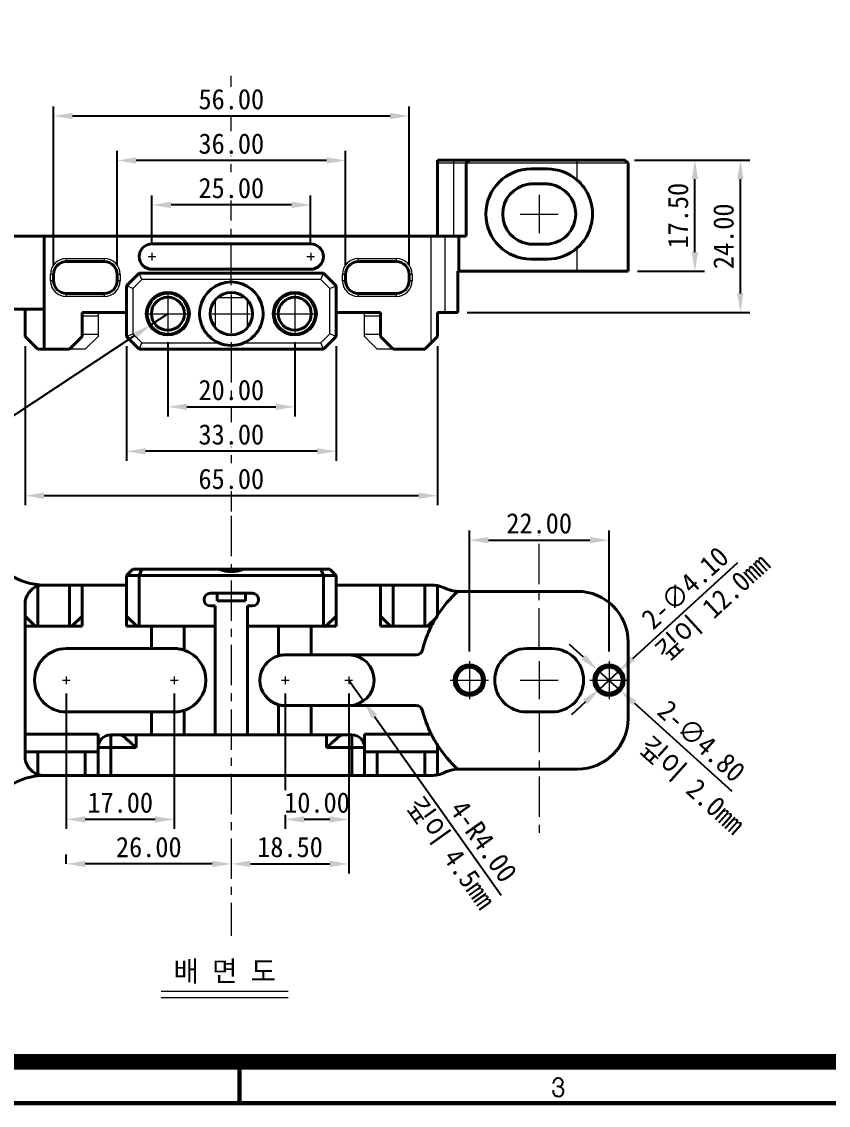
# Model space of a CAD drawing. Header units: millimetres. Extents: x 20 to 594, y 20 to 419.
# Drawn here: x 180.2 to 307.3, y 19.6 to 190.3 of the extents above; entities that cross this region are included whole.
import ezdxf

# ---------------------------------------------------------------- set-up
doc = ezdxf.new("R2010")
doc.units = ezdxf.units.MM
doc.linetypes.add('CENTERX2', pattern=[20.32, 12.7, -2.54, 2.54, -2.54])
doc.layers.get('0').update_dxf_attribs({"color": 6})
for name, color, linetype, lineweight in [('CENTER', 1, 'CENTERX2', 9), ('DIM', 2, 'Continuous', 9), ('OUTLINE', 3, 'Continuous', 40), ('숨은선', 253, 'Continuous', 20)]:
    doc.layers.add(name, color=color, linetype=linetype, lineweight=lineweight)
doc.styles.get("Standard").update_dxf_attribs({"font": '', "height": 3.2})
doc.styles.get('Standard').set_extended_font_data('GulimChe')
doc.dimstyles.new('척도 1배 - (x.xx)', dxfattribs={"dimtxt": 3.2, "dimasz": 3, "dimexe": 1.5, "dimexo": 1.5, "dimgap": 1, "dimtad": 1, "dimzin": 0, "dimdsep": 46, "dimtxsty": 'Standard', "dimcen": 0, "dimclrd": 2, "dimclre": 2, "dimclrt": 2, "dimadec": 0, "dimazin": 0, "dimtfac": 0.75, "dimtmove": 0, "dimatfit": 0, "dimfxl": 1, "dimtfill": 1, "dimtolj": 1, "dimtzin": 0, "dimarcsym": 0})

# ---------------------------------------------------------------- blocks, each defined once
blk = doc.blocks.new('A-2_규격도면_동인광학')
for p, q in [((243.95, 3.1), (243.95, 3.23)), ((244.86, 2.59), (244.47, 2.59)), ((244.86, 2.59), (244.87, 2.59))]:
    blk.add_line(p, q)
for points, const_width in [([(0, 0), (0, 398.86), (574, 398.86), (574, 0)], 0.7), ([(21.5, 6.5), (21.5, 392.36), (567.5, 392.36), (567.5, 6.5)], 2.5)]:
    blk.add_lwpolyline(points, close=True, dxfattribs=dict(const_width=const_width))
at = {"const_width": 0.7}
blk.add_lwpolyline([(194.5, 0), (194.5, 7.17)], dxfattribs=at)
for centre, radius, start, end in [((244.63, 3.23), 0.682, 98.2529, 180), ((244.68, 2.89), 1.03, 75.0181, 98.2529), ((244.77, 3.23), 0.675, 44.0835, 75.0181), ((244.8, 3.26), 0.63, 348.3143, 44.0835), ((244.81, 1.86), 0.927, 169.7156, 200.2921), ((244.76, 3.22), 0.644, 278.5791, 307.7909), ((244.84, 1.91), 0.674, 69.434, 87.2286), ((244.82, 1.88), 0.712, 352.9335, 69.434), ((244.72, 3.28), 0.714, 307.7909, 348.3143), ((244.64, 1.9), 0.896, 309.2304, 352.9335), ((244.55, 1.76), 0.649, 200.2921, 239.5601), ((244.78, 2.16), 1.1, 239.5601, 270.0539), ((244.78, 1.73), 0.675, 270.0539, 309.2304)]:
    blk.add_arc(centre, radius, start, end)
blk = doc.blocks.new('*D326')
at = {"layer": 'Defpoints', "color": 0, "ltscale": 0.5, "transparency": 16777216}
for p in [(203.2, 141.34), (223.2, 141.34), (223.2, 129.67)]:
    blk.add_point(p, dxfattribs=at)
at = {"layer": 'DIM', "color": 2, "lineweight": -2, "ltscale": 0.5, "transparency": 16777216}
for p, q in [((203.2, 139.84), (203.2, 128.17)), ((223.2, 139.84), (223.2, 128.17)), ((206.2, 129.67), (220.2, 129.67))]:
    blk.add_line(p, q, dxfattribs=at)
at = {"layer": 'DIM', "color": 2, "ltscale": 0.5, "transparency": 16777216}
for points in [[(206.2, 130.17), (206.2, 129.17), (203.2, 129.67)], [(220.2, 130.17), (220.2, 129.17), (223.2, 129.67)]]:
    blk.add_solid(points, dxfattribs=at)
at = {"layer": 'DIM', "color": 2, "ltscale": 0.5, "transparency": 16777216, "insert": (213.2, 132.31), "char_height": 3.2, "attachment_point": 5, "bg_fill": 3, "box_fill_scale": 1.1, "bg_fill_color": 256, "bg_fill_true_color": 13158600, "bg_fill_transparency": 0}
blk.add_mtext('\\A1;20.00', dxfattribs=at)
blk = doc.blocks.new('*D327')
at = {"layer": 'Defpoints', "color": 0, "ltscale": 0.5, "transparency": 16777216}
for p in [(196.7, 140.74), (229.7, 140.74), (196.7, 122.67)]:
    blk.add_point(p, dxfattribs=at)
at = {"layer": 'DIM', "color": 2, "lineweight": -2, "ltscale": 0.5, "transparency": 16777216}
for p, q in [((196.7, 139.24), (196.7, 121.17)), ((229.7, 139.24), (229.7, 121.17)), ((226.7, 122.67), (199.7, 122.67))]:
    blk.add_line(p, q, dxfattribs=at)
at = {"layer": 'DIM', "color": 2, "ltscale": 0.5, "transparency": 16777216}
for points in [[(199.7, 123.17), (199.7, 122.17), (196.7, 122.67)], [(226.7, 123.17), (226.7, 122.17), (229.7, 122.67)]]:
    blk.add_solid(points, dxfattribs=at)
at = {"layer": 'DIM', "color": 2, "ltscale": 0.5, "transparency": 16777216, "insert": (213.2, 125.31), "char_height": 3.2, "attachment_point": 5, "bg_fill": 3, "box_fill_scale": 1.1, "bg_fill_color": 256, "bg_fill_true_color": 13158600, "bg_fill_transparency": 0}
blk.add_mtext('\\A1;33.00', dxfattribs=at)
blk = doc.blocks.new('*D328')
at = {"layer": 'Defpoints', "color": 0, "ltscale": 0.5, "transparency": 16777216}
for p in [(180.7, 140.74), (245.7, 140.74), (180.7, 115.67)]:
    blk.add_point(p, dxfattribs=at)
at = {"layer": 'DIM', "color": 2, "lineweight": -2, "ltscale": 0.5, "transparency": 16777216}
for p, q in [((180.7, 139.24), (180.7, 114.17)), ((245.7, 139.24), (245.7, 114.17)), ((242.7, 115.67), (183.7, 115.67))]:
    blk.add_line(p, q, dxfattribs=at)
at = {"layer": 'DIM', "color": 2, "ltscale": 0.5, "transparency": 16777216}
for points in [[(183.7, 116.17), (183.7, 115.17), (180.7, 115.67)], [(242.7, 116.17), (242.7, 115.17), (245.7, 115.67)]]:
    blk.add_solid(points, dxfattribs=at)
at = {"layer": 'DIM', "color": 2, "ltscale": 0.5, "transparency": 16777216, "insert": (213.2, 118.31), "char_height": 3.2, "attachment_point": 5, "bg_fill": 3, "box_fill_scale": 1.1, "bg_fill_color": 256, "bg_fill_true_color": 13158600, "bg_fill_transparency": 0}
blk.add_mtext('\\A1;65.00', dxfattribs=at)
blk = doc.blocks.new('*D335')
at = {"layer": 'Defpoints', "color": 0, "ltscale": 0.5, "transparency": 16777216}
for p in [(200.7, 161.48), (200.7, 153.94), (225.7, 153.94)]:
    blk.add_point(p, dxfattribs=at)
at = {"layer": 'DIM', "color": 2, "lineweight": -2, "ltscale": 0.5, "transparency": 16777216}
for p, q in [((200.7, 155.44), (200.7, 162.98)), ((225.7, 155.44), (225.7, 162.98)), ((222.7, 161.48), (203.7, 161.48))]:
    blk.add_line(p, q, dxfattribs=at)
at = {"layer": 'DIM', "color": 2, "ltscale": 0.5, "transparency": 16777216}
for points in [[(203.7, 161.98), (203.7, 160.98), (200.7, 161.48)], [(222.7, 161.98), (222.7, 160.98), (225.7, 161.48)]]:
    blk.add_solid(points, dxfattribs=at)
at = {"layer": 'DIM', "color": 2, "ltscale": 0.5, "transparency": 16777216, "insert": (213.2, 164.12), "char_height": 3.2, "attachment_point": 5, "bg_fill": 3, "box_fill_scale": 1.1, "bg_fill_color": 256, "bg_fill_true_color": 13158600, "bg_fill_transparency": 0}
blk.add_mtext('\\A1;25.00', dxfattribs=at)
blk = doc.blocks.new('*D336')
at = {"layer": 'Defpoints', "color": 0, "ltscale": 0.5, "transparency": 16777216}
for p in [(185.2, 175.48), (185.2, 150.54), (241.2, 150.54)]:
    blk.add_point(p, dxfattribs=at)
at = {"layer": 'DIM', "color": 2, "lineweight": -2, "ltscale": 0.5, "transparency": 16777216}
for p, q in [((185.2, 152.04), (185.2, 176.98)), ((241.2, 152.04), (241.2, 176.98)), ((238.2, 175.48), (188.2, 175.48))]:
    blk.add_line(p, q, dxfattribs=at)
at = {"layer": 'DIM', "color": 2, "ltscale": 0.5, "transparency": 16777216}
for points in [[(188.2, 175.98), (188.2, 174.98), (185.2, 175.48)], [(238.2, 175.98), (238.2, 174.98), (241.2, 175.48)]]:
    blk.add_solid(points, dxfattribs=at)
at = {"layer": 'DIM', "color": 2, "ltscale": 0.5, "transparency": 16777216, "insert": (213.2, 178.12), "char_height": 3.2, "attachment_point": 5, "bg_fill": 3, "box_fill_scale": 1.1, "bg_fill_color": 256, "bg_fill_true_color": 13158600, "bg_fill_transparency": 0}
blk.add_mtext('\\A1;56.00', dxfattribs=at)
blk = doc.blocks.new('*D337')
at = {"layer": 'Defpoints', "color": 0, "ltscale": 0.5, "transparency": 16777216}
for p in [(195.2, 168.48), (195.2, 150.54), (231.2, 150.54)]:
    blk.add_point(p, dxfattribs=at)
at = {"layer": 'DIM', "color": 2, "lineweight": -2, "ltscale": 0.5, "transparency": 16777216}
for p, q in [((195.2, 152.04), (195.2, 169.98)), ((231.2, 152.04), (231.2, 169.98)), ((228.2, 168.48), (198.2, 168.48))]:
    blk.add_line(p, q, dxfattribs=at)
at = {"layer": 'DIM', "color": 2, "ltscale": 0.5, "transparency": 16777216}
for points in [[(198.2, 168.98), (198.2, 167.98), (195.2, 168.48)], [(228.2, 168.98), (228.2, 167.98), (231.2, 168.48)]]:
    blk.add_solid(points, dxfattribs=at)
at = {"layer": 'DIM', "color": 2, "ltscale": 0.5, "transparency": 16777216, "insert": (213.2, 171.12), "char_height": 3.2, "attachment_point": 5, "bg_fill": 3, "box_fill_scale": 1.1, "bg_fill_color": 256, "bg_fill_true_color": 13158600, "bg_fill_transparency": 0}
blk.add_mtext('\\A1;36.00', dxfattribs=at)
blk = doc.blocks.new('*D319')
at = {"layer": 'Defpoints', "color": 0, "ltscale": 0.5, "transparency": 16777216}
for p in [(272.7, 108.67), (250.7, 89.61), (272.7, 89.61)]:
    blk.add_point(p, dxfattribs=at)
at = {"layer": 'DIM', "color": 2, "lineweight": -2, "ltscale": 0.5, "transparency": 16777216}
for p, q in [((250.7, 91.11), (250.7, 110.17)), ((272.7, 91.11), (272.7, 110.17)), ((253.7, 108.67), (269.7, 108.67))]:
    blk.add_line(p, q, dxfattribs=at)
at = {"layer": 'DIM', "color": 2, "ltscale": 0.5, "transparency": 16777216}
for points in [[(253.7, 109.17), (253.7, 108.17), (250.7, 108.67)], [(269.7, 109.17), (269.7, 108.17), (272.7, 108.67)]]:
    blk.add_solid(points, dxfattribs=at)
at = {"layer": 'DIM', "color": 2, "ltscale": 0.5, "transparency": 16777216, "insert": (261.7, 111.31), "char_height": 3.2, "attachment_point": 5, "bg_fill": 3, "box_fill_scale": 1.1, "bg_fill_color": 256, "bg_fill_true_color": 13158600, "bg_fill_transparency": 0}
blk.add_mtext('\\A1;22.00', dxfattribs=at)
blk = doc.blocks.new('*D320')
at = {"layer": 'Defpoints', "color": 0, "ltscale": 0.5, "transparency": 16777216}
for p in [(274.22, 87.99), (271.19, 85.22)]:
    blk.add_point(p, dxfattribs=at)
at = {"layer": 'DIM', "color": 2, "lineweight": -2, "ltscale": 0.5, "transparency": 16777216}
for p, q in [((276.43, 90.02), (292.99, 105.18)), ((271.19, 85.22), (274.22, 87.99)), ((268.98, 83.2), (266.77, 81.17))]:
    blk.add_line(p, q, dxfattribs=at)
at = {"layer": 'DIM', "color": 2, "ltscale": 0.5, "transparency": 16777216}
for points in [[(276.09, 90.39), (276.77, 89.65), (274.22, 87.99)], [(268.64, 83.57), (269.32, 82.83), (271.19, 85.22)]]:
    blk.add_solid(points, dxfattribs=at)
at = {"layer": 'DIM', "color": 2, "ltscale": 0.5, "transparency": 16777216, "insert": (284.69, 101.16), "char_height": 3.2, "attachment_point": 5, "rotation": 42.4731, "bg_fill": 3, "box_fill_scale": 1.1, "bg_fill_color": 256, "bg_fill_true_color": 13158600, "bg_fill_transparency": 0}
blk.add_mtext('\\A1;2-∅4.10', dxfattribs=at)
blk = doc.blocks.new('*D321')
at = {"layer": 'Defpoints', "color": 0, "ltscale": 0.5, "transparency": 16777216}
for p in [(270.92, 88.22), (274.48, 85)]:
    blk.add_point(p, dxfattribs=at)
at = {"layer": 'DIM', "color": 2, "lineweight": -2, "ltscale": 0.5, "transparency": 16777216}
for p, q in [((268.69, 90.23), (266.47, 92.24)), ((270.92, 88.22), (274.48, 85)), ((276.71, 82.99), (292.06, 69.13))]:
    blk.add_line(p, q, dxfattribs=at)
at = {"layer": 'DIM', "color": 2, "ltscale": 0.5, "transparency": 16777216}
for points in [[(269.03, 90.6), (268.36, 89.85), (270.92, 88.22)], [(277.05, 83.36), (276.38, 82.62), (274.48, 85)]]:
    blk.add_solid(points, dxfattribs=at)
at = {"layer": 'DIM', "color": 2, "ltscale": 0.5, "transparency": 16777216, "insert": (287.27, 77.02), "char_height": 3.2, "attachment_point": 5, "rotation": 317.9227, "bg_fill": 3, "box_fill_scale": 1.1, "bg_fill_color": 256, "bg_fill_true_color": 13158600, "bg_fill_transparency": 0}
blk.add_mtext('\\A1;2-∅4.80', dxfattribs=at)
blk = doc.blocks.new('*D330')
at = {"layer": 'Defpoints', "color": 0, "ltscale": 0.5, "transparency": 16777216}
for p in [(231.7, 86.61), (234.02, 83.34)]:
    blk.add_point(p, dxfattribs=at)
at = {"layer": 'DIM', "color": 2, "lineweight": -2, "ltscale": 0.5, "transparency": 16777216}
for p, q in [((231.7, 86.61), (234.02, 83.34)), ((235.75, 80.9), (255.71, 52.77))]:
    blk.add_line(p, q, dxfattribs=at)
at = {"layer": 'DIM', "color": 2, "ltscale": 0.5, "transparency": 16777216}
blk.add_solid([(236.16, 81.19), (235.35, 80.61), (234.02, 83.34)], dxfattribs=at)
at = {"layer": 'DIM', "color": 2, "ltscale": 0.5, "transparency": 16777216, "insert": (252.93, 61.25), "char_height": 3.2, "attachment_point": 5, "rotation": 305.353, "bg_fill": 3, "box_fill_scale": 1.1, "bg_fill_color": 256, "bg_fill_true_color": 13158600, "bg_fill_transparency": 0}
blk.add_mtext('\\A1;4-R4.00', dxfattribs=at)
blk = doc.blocks.new('*D331')
at = {"layer": 'Defpoints', "color": 0, "ltscale": 0.5, "transparency": 16777216}
for p in [(221.7, 86.01), (231.7, 86.01)]:
    blk.add_point(p, dxfattribs=at)
at = {"layer": 'DIM', "color": 2, "lineweight": -2, "ltscale": 0.5, "transparency": 16777216}
for p, q in [((221.7, 84.51), (221.7, 63.18)), ((231.7, 84.51), (231.7, 63.18)), ((228.7, 64.68), (224.7, 64.68))]:
    blk.add_line(p, q, dxfattribs=at)
at = {"layer": 'DIM', "color": 2, "ltscale": 0.5, "transparency": 16777216}
for points in [[(224.7, 65.18), (224.7, 64.18), (221.7, 64.68)], [(228.7, 65.18), (228.7, 64.18), (231.7, 64.68)]]:
    blk.add_solid(points, dxfattribs=at)
at = {"layer": 'DIM', "color": 2, "ltscale": 0.5, "transparency": 16777216, "insert": (226.7, 67.32), "char_height": 3.2, "attachment_point": 5, "bg_fill": 3, "box_fill_scale": 1.1, "bg_fill_color": 256, "bg_fill_true_color": 13158600, "bg_fill_transparency": 0}
blk.add_mtext('\\A1;10.00', dxfattribs=at)
at = {"layer": 'Defpoints', "color": 0, "ltscale": 0.5, "transparency": 16777216}
blk.add_point((221.7, 64.68), dxfattribs=at)
blk = doc.blocks.new('*D332')
at = {"layer": 'Defpoints', "color": 0, "ltscale": 0.5, "transparency": 16777216}
for p in [(187.2, 86.01), (204.2, 86.01), (187.2, 64.68)]:
    blk.add_point(p, dxfattribs=at)
at = {"layer": 'DIM', "color": 2, "lineweight": -2, "ltscale": 0.5, "transparency": 16777216}
for p, q in [((187.2, 84.51), (187.2, 63.18)), ((204.2, 84.51), (204.2, 63.18)), ((201.2, 64.68), (190.2, 64.68))]:
    blk.add_line(p, q, dxfattribs=at)
at = {"layer": 'DIM', "color": 2, "ltscale": 0.5, "transparency": 16777216}
for points in [[(190.2, 65.18), (190.2, 64.18), (187.2, 64.68)], [(201.2, 65.18), (201.2, 64.18), (204.2, 64.68)]]:
    blk.add_solid(points, dxfattribs=at)
at = {"layer": 'DIM', "color": 2, "ltscale": 0.5, "transparency": 16777216, "insert": (195.7, 67.32), "char_height": 3.2, "attachment_point": 5, "bg_fill": 3, "box_fill_scale": 1.1, "bg_fill_color": 256, "bg_fill_true_color": 13158600, "bg_fill_transparency": 0}
blk.add_mtext('\\A1;17.00', dxfattribs=at)
blk = doc.blocks.new('*D333')
at = {"layer": 'Defpoints', "color": 0, "ltscale": 0.5, "transparency": 16777216}
for p in [(231.7, 86.01), (213.2, 57.68), (231.7, 57.68)]:
    blk.add_point(p, dxfattribs=at)
at = {"layer": 'DIM', "color": 2, "lineweight": -2, "ltscale": 0.5, "transparency": 16777216}
for p, q in [((231.7, 84.51), (231.7, 56.18)), ((216.2, 57.68), (228.7, 57.68))]:
    blk.add_line(p, q, dxfattribs=at)
at = {"layer": 'DIM', "color": 2, "ltscale": 0.5, "transparency": 16777216}
for points in [[(216.2, 58.18), (216.2, 57.18), (213.2, 57.68)], [(228.7, 58.18), (228.7, 57.18), (231.7, 57.68)]]:
    blk.add_solid(points, dxfattribs=at)
at = {"layer": 'DIM', "color": 2, "ltscale": 0.5, "transparency": 16777216, "insert": (222.45, 60.32), "char_height": 3.2, "attachment_point": 5, "bg_fill": 3, "box_fill_scale": 1.1, "bg_fill_color": 256, "bg_fill_true_color": 13158600, "bg_fill_transparency": 0}
blk.add_mtext('\\A1;18.50', dxfattribs=at)
blk = doc.blocks.new('*D334')
at = {"layer": 'Defpoints', "color": 0, "ltscale": 0.5, "transparency": 16777216}
for p in [(187.2, 57.68), (213.2, 57.68), (187.2, 56.18)]:
    blk.add_point(p, dxfattribs=at)
at = {"layer": 'DIM', "color": 2, "lineweight": -2, "ltscale": 0.5, "transparency": 16777216}
for p, q in [((187.2, 57.68), (187.2, 59.18)), ((210.2, 57.68), (190.2, 57.68))]:
    blk.add_line(p, q, dxfattribs=at)
at = {"layer": 'DIM', "color": 2, "ltscale": 0.5, "transparency": 16777216}
for points in [[(190.2, 58.18), (190.2, 57.18), (187.2, 57.68)], [(210.2, 58.18), (210.2, 57.18), (213.2, 57.68)]]:
    blk.add_solid(points, dxfattribs=at)
at = {"layer": 'DIM', "color": 2, "ltscale": 0.5, "transparency": 16777216, "insert": (200.2, 60.31), "char_height": 3.2, "attachment_point": 5, "bg_fill": 3, "box_fill_scale": 1.1, "bg_fill_color": 256, "bg_fill_true_color": 13158600, "bg_fill_transparency": 0}
blk.add_mtext('\\A1;26.00', dxfattribs=at)
blk = doc.blocks.new('*D390')
at = {"layer": 'Defpoints', "color": 0, "ltscale": 0.5, "transparency": 16777216}
for p in [(275.2, 168.54), (286.23, 168.54), (275.7, 151.04)]:
    blk.add_point(p, dxfattribs=at)
at = {"layer": 'DIM', "color": 2, "lineweight": -2, "ltscale": 0.5, "transparency": 16777216}
for p, q in [((276.7, 168.54), (287.73, 168.54)), ((286.23, 154.04), (286.23, 165.54)), ((277.2, 151.04), (287.73, 151.04))]:
    blk.add_line(p, q, dxfattribs=at)
at = {"layer": 'DIM', "color": 2, "ltscale": 0.5, "transparency": 16777216}
for points in [[(285.73, 165.54), (286.73, 165.54), (286.23, 168.54)], [(285.73, 154.04), (286.73, 154.04), (286.23, 151.04)]]:
    blk.add_solid(points, dxfattribs=at)
at = {"layer": 'DIM', "color": 2, "ltscale": 0.5, "transparency": 16777216, "insert": (283.59, 159.79), "char_height": 3.2, "attachment_point": 5, "rotation": 90, "bg_fill": 3, "box_fill_scale": 1.1, "bg_fill_color": 256, "bg_fill_true_color": 13158600, "bg_fill_transparency": 0}
blk.add_mtext('\\A1;17.50', dxfattribs=at)
blk = doc.blocks.new('*D392')
at = {"layer": 'Defpoints', "color": 0, "ltscale": 0.5, "transparency": 16777216}
for p in [(275.2, 168.54), (293.39, 168.54), (248.86, 144.54)]:
    blk.add_point(p, dxfattribs=at)
at = {"layer": 'DIM', "color": 2, "lineweight": -2, "ltscale": 0.5, "transparency": 16777216}
for p, q in [((276.7, 168.54), (294.89, 168.54)), ((293.39, 147.54), (293.39, 165.54)), ((250.36, 144.54), (294.89, 144.54))]:
    blk.add_line(p, q, dxfattribs=at)
at = {"layer": 'DIM', "color": 2, "ltscale": 0.5, "transparency": 16777216}
for points in [[(292.89, 165.54), (293.89, 165.54), (293.39, 168.54)], [(292.89, 147.54), (293.89, 147.54), (293.39, 144.54)]]:
    blk.add_solid(points, dxfattribs=at)
at = {"layer": 'DIM', "color": 2, "ltscale": 0.5, "transparency": 16777216, "insert": (290.75, 156.54), "char_height": 3.2, "attachment_point": 5, "rotation": 90, "bg_fill": 3, "box_fill_scale": 1.1, "bg_fill_color": 256, "bg_fill_true_color": 13158600, "bg_fill_transparency": 0}
blk.add_mtext('\\A1;24.00', dxfattribs=at)
blk = doc.blocks.new('*D396')
at = {"layer": 'Defpoints', "color": 0, "ltscale": 0.5, "transparency": 16777216}
for p in [(203.2, 144.34), (200.49, 142.55)]:
    blk.add_point(p, dxfattribs=at)
at = {"layer": 'DIM', "color": 2, "lineweight": -2, "ltscale": 0.5, "transparency": 16777216}
for p, q in [((203.2, 144.34), (200.49, 142.55)), ((197.99, 140.9), (155.9, 113.08))]:
    blk.add_line(p, q, dxfattribs=at)
at = {"layer": 'DIM', "color": 2, "ltscale": 0.5, "transparency": 16777216}
blk.add_solid([(197.71, 141.31), (198.26, 140.48), (200.49, 142.55)], dxfattribs=at)
at = {"layer": 'DIM', "color": 2, "ltscale": 0.5, "transparency": 16777216, "insert": (165.88, 123.17), "char_height": 3.2, "attachment_point": 5, "rotation": 33.461, "bg_fill": 3, "box_fill_scale": 1.1, "bg_fill_color": 256, "bg_fill_true_color": 13158600, "bg_fill_transparency": 0}
blk.add_mtext('\\A1;2-M7x0.5 Tap', dxfattribs=at)

msp = doc.modelspace()

# ---------------------------------------------------------------- linework, layer by layer
at = {"layer": 'CENTER', "ltscale": 0.5}
for p, q in [((213.203, 148.843), (213.203, 181.787)), ((261.703, 163.043), (261.703, 157.043)), ((258.703, 160.043), (264.703, 160.043)), ((200.703, 153.943), (200.703, 152.743)), ((225.703, 153.943), (225.703, 152.743)), ((200.103, 153.343), (201.303, 153.343)), ((225.103, 153.343), (226.303, 153.343)), ((203.203, 147.343), (203.203, 141.343)), ((213.203, 147.343), (213.203, 141.343)), ((223.203, 147.343), (223.203, 141.343)), ((200.203, 144.343), (206.203, 144.343)), ((210.203, 144.343), (216.203, 144.343)), ((220.203, 144.343), (226.203, 144.343)), ((213.203, 112.499), (213.203, 46.357)), ((261.703, 91.607), (261.703, 111.028)), ((250.703, 89.607), (250.703, 83.607)), ((261.703, 89.607), (261.703, 83.607)), ((272.703, 89.607), (272.703, 83.607)), ((187.203, 87.207), (187.203, 86.007)), ((204.203, 87.207), (204.203, 86.007)), ((221.703, 87.207), (221.703, 86.007)), ((231.703, 87.207), (231.703, 86.007)), ((186.603, 86.607), (187.803, 86.607)), ((203.603, 86.607), (204.803, 86.607)), ((221.103, 86.607), (222.303, 86.607)), ((231.103, 86.607), (232.303, 86.607)), ((247.703, 86.607), (253.703, 86.607)), ((258.703, 86.607), (264.703, 86.607)), ((269.703, 86.607), (275.703, 86.607)), ((261.703, 81.607), (261.703, 62.186))]:
    msp.add_line(p, q, dxfattribs=at)
at = {"layer": 'DIM', "color": 2, "ltscale": 0.5}
for p, q in [((202.165, 37.638), (222.168, 37.638)), ((202.165, 36.638), (222.168, 36.638))]:
    msp.add_line(p, q, dxfattribs=at)
at = {"layer": 'OUTLINE'}
for p, q in [((245.703, 168.043), (245.703, 168.543)), ((245.703, 168.543), (248.203, 168.543)), ((245.703, 168.043), (245.703, 156.543)), ((248.203, 168.543), (250.703, 168.543)), ((250.703, 168.543), (250.203, 168.043)), ((250.203, 168.043), (250.203, 156.543)), ((250.703, 168.543), (267.703, 168.543)), ((267.703, 168.543), (275.203, 168.543)), ((275.703, 168.043), (275.203, 168.543)), ((275.703, 168.043), (275.703, 151.043)), ((263.003, 167.143), (260.403, 167.143)), ((260.703, 164.793), (262.703, 164.793)), ((178.184, 156.543), (183.731, 156.543)), ((183.731, 156.543), (183.731, 144.543)), ((244.703, 156.543), (183.731, 156.543)), ((225.703, 155.343), (200.703, 155.343)), ((246.883, 156.543), (244.703, 156.543)), ((246.883, 156.543), (249.062, 156.543)), ((249.062, 156.543), (249.062, 151.043)), ((250.203, 156.543), (249.062, 156.543)), ((262.703, 155.293), (260.703, 155.293)), ((193.203, 152.543), (187.203, 152.543)), ((239.203, 152.543), (233.203, 152.543)), ((260.403, 152.943), (263.003, 152.943)), ((185.203, 150.543), (185.203, 149.543)), ((195.203, 149.543), (195.203, 150.543)), ((196.703, 148.743), (198.703, 150.743)), ((198.703, 150.743), (227.703, 150.743)), ((200.703, 151.343), (225.703, 151.343)), ((227.703, 150.743), (229.703, 148.743)), ((231.203, 150.543), (231.203, 149.543)), ((241.203, 149.543), (241.203, 150.543)), ((249.062, 151.043), (248.862, 151.043)), ((248.862, 151.043), (248.862, 144.543)), ((249.062, 151.043), (267.703, 151.043)), ((267.703, 151.043), (275.703, 151.043)), ((196.703, 140.743), (196.703, 148.743)), ((229.703, 148.743), (229.703, 140.743)), ((187.203, 147.543), (193.203, 147.543)), ((233.203, 147.543), (239.203, 147.543)), ((183.703, 145.043), (178.184, 145.043)), ((180.703, 140.743), (180.703, 145.043)), ((183.703, 145.043), (183.703, 144.543)), ((183.731, 144.543), (183.703, 144.543)), ((183.703, 144.543), (183.703, 138.743)), ((196.703, 144.543), (189.703, 144.543)), ((189.703, 144.543), (189.703, 140.743)), ((236.703, 144.543), (229.703, 144.543)), ((236.703, 140.743), (236.703, 144.543)), ((246.883, 144.543), (245.703, 144.543)), ((245.703, 144.543), (245.703, 140.743)), ((248.862, 144.543), (246.883, 144.543)), ((180.703, 140.743), (182.703, 138.743)), ((187.703, 138.743), (189.703, 140.743)), ((198.703, 138.743), (196.703, 140.743)), ((229.703, 140.743), (227.703, 138.743)), ((236.703, 140.743), (238.703, 138.743)), ((244.703, 139.743), (245.703, 140.743)), ((183.703, 138.743), (182.703, 138.743)), ((187.703, 138.743), (183.703, 138.743)), ((227.703, 138.743), (198.703, 138.743)), ((243.703, 138.743), (238.703, 138.743)), ((243.703, 138.743), (244.703, 139.743)), ((196.703, 103.107), (197.703, 104.107)), ((196.703, 96.707), (196.703, 103.107)), ((198.703, 103.107), (196.703, 103.107)), ((197.703, 104.107), (199.117, 104.107)), ((198.703, 103.107), (199.117, 104.107)), ((198.703, 103.107), (198.703, 95.107)), ((227.703, 103.107), (198.703, 103.107)), ((199.117, 104.107), (211.243, 104.107)), ((215.163, 104.107), (211.243, 104.107)), ((215.163, 104.107), (227.289, 104.107)), ((227.703, 103.107), (227.289, 104.107)), ((227.289, 104.107), (228.703, 104.107)), ((227.703, 95.107), (227.703, 103.107)), ((229.703, 103.107), (227.703, 103.107)), ((229.703, 103.107), (228.703, 104.107)), ((229.703, 103.107), (229.703, 96.707)), ((182.703, 101.435), (182.703, 95.107)), ((187.703, 101.607), (183.703, 101.607)), ((183.703, 101.607), (183.703, 101.607)), ((187.703, 95.107), (187.703, 101.607)), ((187.703, 101.607), (189.703, 101.607)), ((189.703, 101.607), (189.703, 96.707)), ((196.703, 101.607), (189.703, 101.607)), ((236.703, 101.607), (229.703, 101.607)), ((236.703, 96.707), (236.703, 101.607)), ((236.703, 101.607), (238.703, 101.607)), ((238.703, 101.607), (238.703, 95.107)), ((243.703, 101.607), (238.703, 101.607)), ((243.703, 95.107), (243.703, 101.607)), ((243.703, 101.607), (244.703, 101.607)), ((245.703, 101.506), (245.703, 96.854)), ((216.503, 100.307), (209.903, 100.307)), ((210.973, 100.307), (210.973, 99.107)), ((215.433, 99.107), (210.973, 99.107)), ((215.433, 99.107), (215.433, 100.307)), ((249.062, 100.607), (267.703, 100.607)), ((180.703, 96.707), (180.703, 98.607)), ((209.903, 98.307), (210.653, 98.307)), ((210.653, 98.307), (210.653, 95.107)), ((215.753, 98.307), (216.503, 98.307)), ((215.753, 95.107), (215.753, 98.307)), ((182.303, 95.107), (180.703, 96.707)), ((180.703, 96.707), (180.703, 95.107)), ((189.703, 96.707), (188.103, 95.107)), ((189.703, 95.107), (189.703, 96.707)), ((198.303, 95.107), (196.703, 96.707)), ((196.703, 96.707), (196.703, 95.107)), ((229.703, 96.707), (228.103, 95.107)), ((229.703, 95.107), (229.703, 96.707)), ((238.303, 95.107), (236.703, 96.707)), ((236.703, 96.707), (236.703, 95.107)), ((245.46, 96.463), (244.103, 95.107)), ((180.703, 95.107), (182.303, 95.107)), ((180.703, 78.107), (180.703, 95.107)), ((182.703, 95.107), (182.303, 95.107)), ((182.703, 95.107), (187.703, 95.107)), ((188.103, 95.107), (187.703, 95.107)), ((188.103, 95.107), (189.703, 95.107)), ((196.703, 95.107), (198.303, 95.107)), ((198.703, 95.107), (198.303, 95.107)), ((198.703, 95.107), (210.653, 95.107)), ((200.611, 91.607), (200.611, 95.107)), ((205.795, 95.107), (205.795, 91.346)), ((210.653, 78.007), (210.653, 95.107)), ((215.753, 95.107), (227.703, 95.107)), ((215.753, 95.107), (215.753, 78.007)), ((220.611, 90.455), (220.611, 95.107)), ((225.795, 95.107), (225.795, 90.607)), ((228.103, 95.107), (227.703, 95.107)), ((228.103, 95.107), (229.703, 95.107)), ((236.703, 95.107), (238.303, 95.107)), ((238.703, 95.107), (238.303, 95.107)), ((238.703, 95.107), (243.703, 95.107)), ((244.103, 95.107), (243.703, 95.107)), ((244.103, 95.107), (244.71, 95.107)), ((275.703, 92.607), (275.703, 80.607)), ((187.203, 91.607), (200.611, 91.607)), ((204.203, 91.607), (200.611, 91.607)), ((225.795, 90.607), (221.703, 90.607)), ((225.795, 90.607), (242.338, 90.607)), ((259.703, 91.607), (263.703, 91.607)), ((220.611, 78.007), (220.611, 82.759)), ((221.703, 82.607), (225.795, 82.607)), ((225.795, 82.607), (225.795, 78.007)), ((242.338, 82.607), (225.795, 82.607)), ((200.611, 81.607), (187.203, 81.607)), ((200.611, 78.007), (200.611, 81.607)), ((200.611, 81.607), (204.203, 81.607)), ((205.795, 81.867), (205.795, 78.007)), ((263.703, 81.607), (259.703, 81.607)), ((192.203, 78.107), (180.703, 78.107)), ((180.703, 78.107), (180.703, 75.307)), ((192.203, 78.107), (192.203, 75.307)), ((194.203, 78.007), (200.611, 78.007)), ((194.203, 76.007), (194.203, 78.007)), ((198.203, 78.007), (198.203, 76.007)), ((205.795, 78.007), (200.611, 78.007)), ((205.795, 78.007), (210.653, 78.007)), ((210.653, 78.007), (215.753, 78.007)), ((215.753, 78.007), (220.611, 78.007)), ((225.795, 78.007), (220.611, 78.007)), ((225.795, 78.007), (232.203, 78.007)), ((228.203, 78.007), (228.203, 76.007)), ((232.203, 78.007), (232.203, 76.007)), ((244.71, 78.107), (234.203, 78.107)), ((234.203, 75.307), (234.203, 78.107)), ((180.703, 74.607), (180.703, 75.307)), ((180.703, 75.307), (182.703, 75.307)), ((182.703, 75.307), (182.703, 71.778)), ((190.203, 75.307), (182.703, 75.307)), ((190.203, 71.607), (190.203, 75.307)), ((190.203, 75.307), (192.203, 75.307)), ((194.203, 76.007), (192.203, 76.007)), ((192.203, 75.307), (192.203, 71.607)), ((198.203, 76.007), (194.203, 76.007)), ((194.203, 76.007), (194.203, 71.607)), ((232.203, 76.007), (228.203, 76.007)), ((232.203, 71.607), (232.203, 76.007)), ((234.203, 76.007), (232.203, 76.007)), ((234.203, 71.607), (234.203, 75.307)), ((234.203, 75.307), (236.203, 75.307)), ((236.203, 75.307), (236.203, 71.607)), ((243.703, 75.307), (236.203, 75.307)), ((243.703, 71.607), (243.703, 75.307)), ((243.703, 75.307), (245.703, 75.307)), ((245.703, 76.36), (245.703, 75.307)), ((245.703, 75.307), (245.703, 71.708)), ((249.062, 72.607), (267.703, 72.607)), ((190.203, 71.607), (183.703, 71.607)), ((183.703, 71.607), (183.703, 71.607)), ((192.203, 71.607), (190.203, 71.607)), ((194.203, 71.607), (192.203, 71.607)), ((232.203, 71.607), (194.203, 71.607)), ((234.203, 71.607), (232.203, 71.607)), ((236.203, 71.607), (234.203, 71.607)), ((243.703, 71.607), (236.203, 71.607)), ((244.703, 71.607), (243.703, 71.607))]:
    msp.add_line(p, q, dxfattribs=at)
for centre, radius in [((203.203, 144.343), 3.25), ((203.203, 144.343), 2.6), ((213.203, 144.343), 3.35), ((223.203, 144.343), 3.25), ((223.203, 144.343), 2.6), ((250.703, 86.607), 2.4), ((272.703, 86.607), 2.4), ((250.703, 86.607), 2.05), ((272.703, 86.607), 2.05)]:
    msp.add_circle(centre, radius, dxfattribs=at)
for centre, radius, start, end in [((260.403, 160.043), 7.1, 90, 270), ((263.003, 160.043), 7.1, 48.54957, 90), ((260.703, 160.043), 4.75, 98.70319, 261.29681), ((260.703, 160.043), 4.75, 90, 98.70319), ((262.703, 160.043), 4.75, 81.29681, 90), ((262.703, 160.043), 4.75, 278.70319, 81.29681), ((200.703, 153.343), 2, 90, 270), ((225.703, 153.343), 2, 270, 90), ((260.703, 160.043), 4.75, 261.29681, 270), ((262.703, 160.043), 4.75, 270, 278.70319), ((263.003, 160.043), 7.1, 270, 311.45043), ((187.203, 150.543), 2, 90, 180), ((193.203, 150.543), 2, 0, 90), ((233.203, 150.543), 2, 90, 180), ((239.203, 150.543), 2, 0, 90), ((187.203, 149.543), 2, 180, 270), ((193.203, 149.543), 2, 270, 0), ((213.203, 144.343), 5, 293.07392, 246.92608), ((233.203, 149.543), 2, 180, 270), ((239.203, 149.543), 2, 270, 0), ((213.203, 144.343), 5, 246.92608, 293.07392), ((183.731, 111.607), 10, 236.30993, 269.84097), ((213.203, 108.707), 5, 246.92608, 293.07392), ((183.703, 98.607), 3, 109.47122, 180), ((183.703, 98.607), 3, 90, 109.47122), ((244.703, 96.607), 5, 78.46304, 90), ((244.703, 96.607), 5, 64.15807, 78.46304), ((249.062, 105.607), 5, 244.15807, 267.7101), ((209.903, 99.307), 1, 90, 270), ((216.503, 99.307), 1, 270, 90), ((261.703, 86.607), 19, 132.51909, 147.3631), ((249.062, 105.607), 5, 267.7101, 270), ((267.703, 92.607), 8, 0, 90), ((261.703, 86.607), 19, 148.75016, 153.42503), ((261.703, 86.607), 19, 147.3631, 148.75016), ((261.703, 86.607), 19, 153.42503, 165.52249), ((187.203, 86.607), 5, 90, 270), ((204.203, 86.607), 5, 288.56977, 71.43023), ((231.703, 86.607), 4, 270, 90), ((242.338, 91.607), 1, 270, 345.52249), ((259.703, 86.607), 5, 90, 270), ((263.703, 86.607), 5, 270, 90), ((221.703, 86.607), 4, 105.84727, 254.15273), ((242.338, 81.607), 1, 14.47751, 90), ((261.703, 86.607), 19, 194.47751, 206.57497), ((267.703, 80.607), 8, 270, 0), ((194.203, 76.007), 2, 90, 180), ((232.203, 76.007), 2, 0, 90), ((261.703, 86.607), 19, 206.57497, 212.6369), ((261.703, 86.607), 19, 212.6369, 227.48091), ((183.703, 74.607), 3, 180, 250.52878), ((183.703, 74.607), 3, 250.52878, 270), ((244.703, 76.607), 5, 270, 281.53696), ((244.703, 76.607), 5, 281.53696, 295.84193), ((249.062, 67.607), 5, 92.2899, 115.84193), ((249.062, 67.607), 5, 90, 92.2899), ((183.731, 61.607), 10, 90.15903, 123.69007)]:
    msp.add_arc(centre, radius, start, end, dxfattribs=at)
for points, knots in [([(267.703, 154.722), (268.084, 155.058), (268.421, 155.428), (269.014, 156.231), (269.271, 156.671), (269.682, 157.582), (269.838, 158.056), (269.997, 158.796), (270.037, 159.047), (270.09, 159.545), (270.116, 160.045), (270.09, 160.545), (270.036, 161.046), (269.996, 161.298), (269.837, 162.034), (269.68, 162.508), (269.371, 163.194), (269.254, 163.419), (269.001, 163.852), (268.863, 164.059), (268.42, 164.66), (268.084, 165.029), (267.703, 165.365)], [0, 0, 0, 0, 0.125, 0.125, 0.25, 0.25, 0.375, 0.375, 0.4375, 0.4375, 0.5, 0.5625, 0.5625, 0.625, 0.625, 0.75, 0.75, 0.8125, 0.8125, 0.875, 0.875, 1, 1, 1, 1]), ([(205.795, 91.346), (205.777, 91.353), (205.726, 91.37), (205.603, 91.407), (205.554, 91.421), (205.442, 91.451), (205.38, 91.467), (205.172, 91.514), (205.005, 91.546), (204.634, 91.592), (204.426, 91.607), (204.203, 91.607)], [0, 0, 0, 0, 0.25, 0.25, 0.375, 0.375, 0.5, 0.5, 0.75, 0.75, 1, 1, 1, 1]), ([(221.703, 90.607), (221.546, 90.607), (221.404, 90.598), (221.149, 90.57), (221.036, 90.552), (220.756, 90.498), (220.64, 90.463), (220.611, 90.455)], [0, 0, 0, 0, 0.25, 0.25, 0.5, 0.5, 1, 1, 1, 1]), ([(220.611, 82.759), (220.626, 82.755), (220.661, 82.744), (220.772, 82.716), (220.848, 82.698), (221.128, 82.644), (221.389, 82.607), (221.703, 82.607)], [0, 0, 0, 0, 0.25, 0.25, 0.5, 0.5, 1, 1, 1, 1]), ([(204.203, 81.607), (204.426, 81.607), (204.63, 81.622), (205.004, 81.668), (205.17, 81.699), (205.447, 81.762), (205.561, 81.794), (205.725, 81.843), (205.777, 81.861), (205.795, 81.867)], [0, 0, 0, 0, 0.25, 0.25, 0.5, 0.5, 0.75, 0.75, 1, 1, 1, 1]), ([(195.754, 78.007), (195.788, 78.007), (195.838, 77.986), (195.967, 77.911), (196.046, 77.857), (196.221, 77.727), (196.318, 77.649), (196.523, 77.482), (196.631, 77.391), (196.856, 77.199), (196.974, 77.097), (197.211, 76.89), (197.331, 76.784), (197.698, 76.459), (197.952, 76.231), (198.203, 76.007)], [0, 0, 0, 0, 0.125, 0.125, 0.25, 0.25, 0.375, 0.375, 0.5, 0.5, 0.625, 0.625, 0.75, 0.75, 1, 1, 1, 1]), ([(230.653, 78.007), (230.618, 78.007), (230.568, 77.986), (230.439, 77.911), (230.36, 77.857), (230.186, 77.727), (230.088, 77.649), (229.883, 77.482), (229.775, 77.391), (229.55, 77.199), (229.432, 77.097), (229.195, 76.89), (229.075, 76.784), (228.709, 76.459), (228.454, 76.231), (228.203, 76.007)], [0, 0, 0, 0, 0.125, 0.125, 0.25, 0.25, 0.375, 0.375, 0.5, 0.5, 0.625, 0.625, 0.75, 0.75, 1, 1, 1, 1])]:
    msp.add_open_spline(points, degree=3, knots=knots, dxfattribs=at)
at = {"layer": '숨은선'}
for p, q in [((248.203, 168.043), (245.703, 168.043)), ((248.203, 168.543), (248.203, 168.043)), ((250.203, 168.043), (248.203, 168.043)), ((248.203, 168.043), (248.203, 156.543)), ((267.703, 168.043), (250.203, 168.043)), ((267.703, 168.043), (267.703, 168.543)), ((267.703, 165.365), (267.703, 168.043)), ((275.703, 168.043), (267.703, 168.043)), ((244.703, 139.743), (244.703, 156.543)), ((246.883, 144.543), (246.883, 156.543)), ((267.703, 151.043), (267.703, 154.722)), ((187.203, 153.043), (193.203, 153.043)), ((187.203, 152.543), (187.203, 153.043)), ((193.203, 152.543), (193.203, 153.043)), ((233.203, 153.043), (239.203, 153.043)), ((233.203, 152.543), (233.203, 153.043)), ((239.203, 152.543), (239.203, 153.043)), ((184.703, 149.543), (184.703, 150.543)), ((185.203, 150.543), (184.703, 150.543)), ((195.703, 150.543), (195.203, 150.543)), ((195.703, 150.543), (195.703, 149.543)), ((199.117, 149.743), (198.703, 150.743)), ((227.289, 149.743), (227.703, 150.743)), ((230.703, 149.543), (230.703, 150.543)), ((231.203, 150.543), (230.703, 150.543)), ((241.703, 150.543), (241.203, 150.543)), ((241.703, 150.543), (241.703, 149.543)), ((185.203, 149.543), (184.703, 149.543)), ((195.703, 149.543), (195.203, 149.543)), ((197.703, 148.329), (196.703, 148.743)), ((199.117, 149.743), (197.703, 148.329)), ((227.289, 149.743), (199.117, 149.743)), ((228.703, 148.329), (227.289, 149.743)), ((228.703, 148.329), (229.703, 148.743)), ((231.203, 149.543), (230.703, 149.543)), ((241.703, 149.543), (241.203, 149.543)), ((187.203, 147.043), (187.203, 147.543)), ((193.203, 147.043), (187.203, 147.043)), ((193.203, 147.043), (193.203, 147.543)), ((197.703, 148.329), (197.703, 141.158)), ((215.433, 146.843), (210.973, 146.843)), ((228.703, 141.158), (228.703, 148.329)), ((233.203, 147.043), (233.203, 147.543)), ((239.203, 147.043), (233.203, 147.043)), ((239.203, 147.043), (239.203, 147.543)), ((210.653, 146.516), (210.653, 142.171)), ((215.753, 142.171), (215.753, 146.516)), ((192.203, 143.943), (189.703, 143.943)), ((192.203, 144.543), (192.203, 143.943)), ((192.203, 143.943), (192.203, 141.143)), ((234.203, 143.943), (234.203, 144.543)), ((236.703, 143.943), (234.203, 143.943)), ((234.203, 141.143), (234.203, 143.943)), ((189.703, 141.143), (192.203, 141.143)), ((190.203, 138.743), (192.203, 140.743)), ((192.203, 141.143), (192.203, 140.743)), ((196.703, 140.743), (197.703, 141.158)), ((197.703, 141.158), (199.117, 139.743)), ((227.289, 139.743), (228.703, 141.158)), ((229.703, 140.743), (228.703, 141.158)), ((234.203, 141.143), (236.703, 141.143)), ((234.203, 140.743), (234.203, 141.143)), ((234.203, 140.743), (236.203, 138.743)), ((190.203, 138.743), (187.703, 138.743)), ((198.703, 138.743), (199.117, 139.743)), ((199.117, 139.743), (211.243, 139.743)), ((215.163, 139.743), (227.289, 139.743)), ((227.703, 138.743), (227.289, 139.743)), ((238.703, 138.743), (236.203, 138.743))]:
    msp.add_line(p, q, dxfattribs=at)
for centre in [(203.203, 144.343), (223.203, 144.343)]:
    msp.add_circle(centre, 3.5, dxfattribs=at)
for centre, start, end in [((187.203, 150.543), 90, 180), ((193.203, 150.543), 0, 90), ((233.203, 150.543), 90, 180), ((239.203, 150.543), 0, 90), ((187.203, 149.543), 180, 270), ((193.203, 149.543), 270, 0), ((233.203, 149.543), 180, 270), ((239.203, 149.543), 270, 0)]:
    msp.add_arc(centre, 2.5, start, end, dxfattribs=at)

# ---------------------------------------------------------------- block references
msp.add_blockref('A-2_규격도면_동인광학', (20, 20))
msp.add_blockref('A-2_규격도면_동인광학', (20, 20))

# ---------------------------------------------------------------- texts
at = {"layer": 'DIM', "color": 2, "ltscale": 0.5, "insert": (212.167, 40.608), "char_height": 3.2, "attachment_point": 5}
msp.add_mtext('\\A1;배 면 도', dxfattribs=at)

# ---------------------------------------------------------------- next in the draw order: dimensions: what is measured, and where the dimension line sits
at = {"layer": 'DIM', "ltscale": 0.5}
dim = msp.add_linear_dim(base=(286.232, 168.543), p1=(275.703, 151.043), p2=(275.203, 168.543), angle=90, dimstyle='척도 1배 - (x.xx)', dxfattribs=at)
dim.commit()
dim.dimension.update_dxf_attribs({"geometry": '*D390', "text_midpoint": (283.59, 159.793)})
for base, p1, p2, picture, middle in [((200.703, 161.484), (225.703, 153.943), (200.703, 153.943), '*D335', (213.203, 164.122)), ((223.203, 129.672), (203.203, 141.343), (223.203, 141.343), '*D326', (213.203, 132.31)), ((272.703, 108.672), (250.703, 89.607), (272.703, 89.607), '*D319', (261.703, 111.31)), ((187.203, 64.677), (204.203, 86.007), (187.203, 86.007), '*D332', (195.703, 67.319))]:
    dim = msp.add_linear_dim(base=base, p1=p1, p2=p2, dimstyle='척도 1배 - (x.xx)', dxfattribs=at)
    dim.commit()
    dim.dimension.update_dxf_attribs({"geometry": picture, "text_midpoint": middle})
dim = msp.add_radius_dim(center=(231.703, 86.607), mpoint=(234.018, 83.344), text='4-<>', dimstyle='척도 1배 - (x.xx)', dxfattribs=at)
dim.commit()
dim.dimension.update_dxf_attribs({"geometry": '*D330', "text_midpoint": (250.775, 59.723), "dimtype": 164})

# ---------------------------------------------------------------- next in the draw order: linework, layer by layer
at = {"layer": 'CENTER', "ltscale": 0.5}
msp.add_line((213.203, 139.843), (213.203, 111.377), dxfattribs=at)

# ---------------------------------------------------------------- next in the draw order: texts
at = {"layer": 'DIM', "color": 2, "ltscale": 0.5, "insert": (247.671, 59.38), "char_height": 3.2, "attachment_point": 5, "rotation": 305.35297, "bg_fill": 3, "box_fill_scale": 1.1, "bg_fill_color": 256, "bg_fill_true_color": 13158600, "bg_fill_transparency": 0}
msp.add_mtext('\\A1;깊이 4.5mm', dxfattribs=at)

# ---------------------------------------------------------------- next in the draw order: dimensions: what is measured, and where the dimension line sits
at = {"layer": 'DIM', "ltscale": 0.5}
dim = msp.add_linear_dim(base=(185.203, 175.484), p1=(241.203, 150.543), p2=(185.203, 150.543), dimstyle='척도 1배 - (x.xx)', dxfattribs=at)
dim.commit()
dim.dimension.update_dxf_attribs({"geometry": '*D336', "text_midpoint": (213.203, 178.122)})
dim = msp.add_linear_dim(base=(293.391, 168.543), p1=(248.862, 144.543), p2=(275.203, 168.543), angle=90, dimstyle='척도 1배 - (x.xx)', dxfattribs=at)
dim.commit()
dim.dimension.update_dxf_attribs({"geometry": '*D392', "text_midpoint": (290.751, 156.543)})
dim = msp.add_diameter_dim_2p(p1=(271.191, 85.223), p2=(274.215, 87.991), text='2-<>', dimstyle='척도 1배 - (x.xx)', dxfattribs=at)
dim.commit()
dim.dimension.update_dxf_attribs({"geometry": '*D320', "text_midpoint": (286.475, 99.214), "dimtype": 163})
dim = msp.add_linear_dim(base=(221.703, 64.677), p1=(231.703, 86.007), p2=(221.703, 86.007), dimstyle='척도 1배 - (x.xx)', dxfattribs=at)
dim.commit()
dim.dimension.update_dxf_attribs({"geometry": '*D331', "text_midpoint": (226.703, 64.677), "dimtype": 160})

# ---------------------------------------------------------------- next in the draw order: dimensions: what is measured, and where the dimension line sits
for base, p1, p2, picture, middle in [((195.203, 168.484), (231.203, 150.543), (195.203, 150.543), '*D337', (213.203, 171.122)), ((196.703, 122.672), (229.703, 140.743), (196.703, 140.743), '*D327', (213.203, 125.31)), ((231.703, 57.677), (213.203, 57.677), (231.703, 86.007), '*D333', (222.453, 60.319))]:
    dim = msp.add_linear_dim(base=base, p1=p1, p2=p2, dimstyle='척도 1배 - (x.xx)', dxfattribs=at)
    dim.commit()
    dim.dimension.update_dxf_attribs({"geometry": picture, "text_midpoint": middle})
dim = msp.add_diameter_dim_2p(p1=(270.922, 88.215), p2=(274.484, 84.998), text='2-<>', dimstyle='척도 1배 - (x.xx)', dxfattribs=at)
dim.commit()
dim.dimension.update_dxf_attribs({"geometry": '*D321', "text_midpoint": (285.497, 75.056), "dimtype": 163})

# ---------------------------------------------------------------- next in the draw order: texts
at = {"layer": 'DIM', "color": 2, "ltscale": 0.5, "char_height": 3.2, "attachment_point": 5, "bg_fill": 3, "box_fill_scale": 1.1, "bg_fill_color": 256, "bg_fill_true_color": 13158600, "bg_fill_transparency": 0}
for s, insert, rotation in [('\\A1;깊이 12.0mm', (289.084, 97.959), 42.4731), ('\\A1;깊이 2.0mm', (285.648, 70.006), 317.92269)]:
    msp.add_mtext(s, dxfattribs=dict(at, insert=insert, rotation=rotation))

# ---------------------------------------------------------------- next in the draw order: dimensions: what is measured, and where the dimension line sits
at = {"layer": 'DIM', "ltscale": 0.5}
for base, p1, p2, picture, middle in [((180.703, 115.672), (245.703, 140.743), (180.703, 140.743), '*D328', (213.203, 118.31)), ((187.203, 57.677), (213.203, 57.677), (187.203, 56.177), '*D334', (200.203, 60.315))]:
    dim = msp.add_linear_dim(base=base, p1=p1, p2=p2, dimstyle='척도 1배 - (x.xx)', dxfattribs=at)
    dim.commit()
    dim.dimension.update_dxf_attribs({"geometry": picture, "text_midpoint": middle})

# ---------------------------------------------------------------- next in the draw order: dimensions: what is measured, and where the dimension line sits
dim = msp.add_radius_dim(center=(203.203, 144.343), mpoint=(200.492, 142.551), text='2-M7x0.5 Tap', dimstyle='척도 1배 - (x.xx)', dxfattribs=at)
dim.commit()
dim.dimension.update_dxf_attribs({"geometry": '*D396', "text_midpoint": (167.49, 120.74), "dimtype": 164})

doc.saveas('drawing.dxf')
